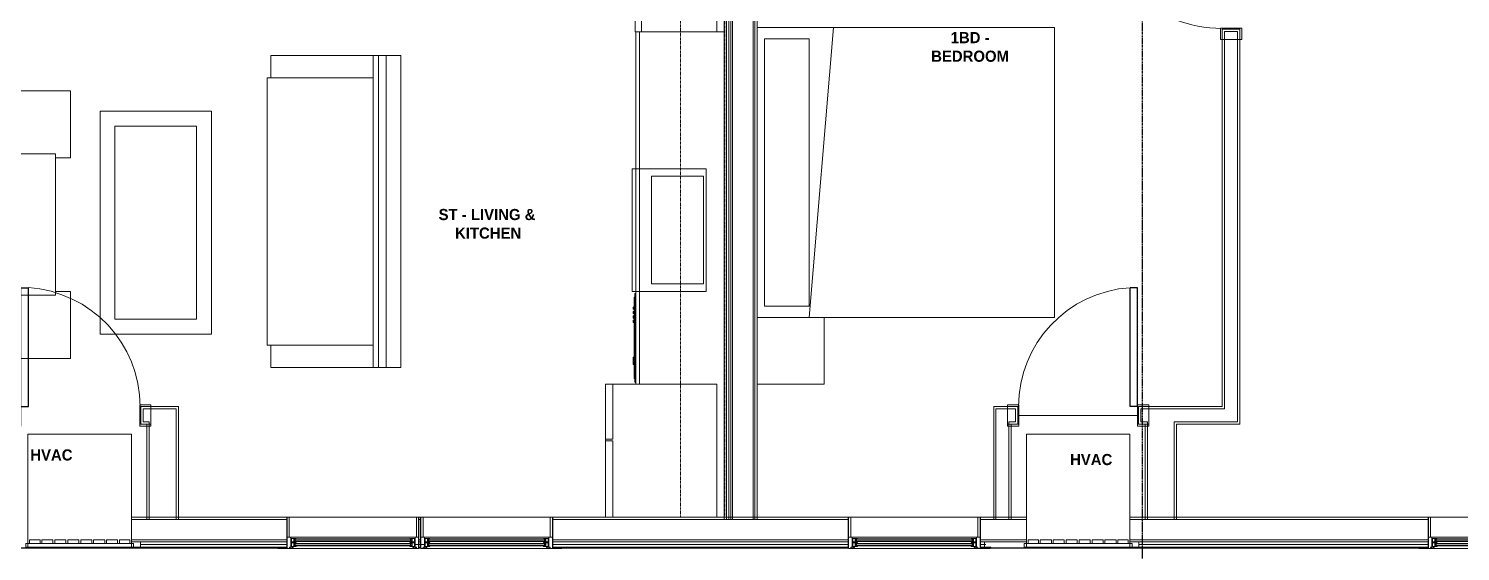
# Model space of a CAD drawing. Header units: inches. Extents: x -4093 to -1777, y 9773 to 12264.
# Drawn here: x -3127.2 to -2741.8, y 9979.8 to 10120.5 of the extents above; entities that cross this region are included whole.
import ezdxf

# ---------------------------------------------------------------- set-up
doc = ezdxf.new("R2010")
doc.units = ezdxf.units.IN
doc.header["$MEASUREMENT"] = 0
doc.linetypes.add('Dash', pattern=[0.25, 0.125, -0.125])
doc.linetypes.add('Grid Line 1_2_', pattern=[0.875, 0.5, -0.125, 0.125, -0.125])
for name, color, linetype, lineweight in [('0-1', 7, 'Continuous', 5), ('0-2', 7, 'Continuous', 9), ('A-AREA-IDEN', 2, 'Continuous', 9), ('A-DETL-GENF', 92, 'Continuous', 18), ('A-DETL-GENF-HDLN', 1, 'Dash', 9), ('A-DOOR-1', 7, 'Continuous', 9), ('A-DOOR-2', 10, 'Continuous', 30), ('A-FLOR-1', 7, 'Continuous', 9), ('A-GENM', 5, 'Continuous', 9), ('A-GLAZ', 151, 'Continuous', 18), ('A-GLAZ-1', 151, 'Continuous', 9), ('A-GLAZ-2', 151, 'Continuous', 30), ('A-WALL', 113, 'Continuous', 18), ('A-WALL-1', 7, 'Continuous', 9), ('A-WALL-2', 250, 'Continuous', 18), ('A-WALL-3', 113, 'Continuous', 9), ('I-FURN', 30, 'Continuous', 9), ('I-FURN-1', 7, 'Continuous', 9), ('I-WALL-1', 7, 'Continuous', 9), ('P-SANR-FIXT-1', 7, 'Continuous', 9), ('Q-CASE-1', 7, 'Continuous', 9), ('Q-CASE-HDLN-1', 7, 'Dash', 9), ('Q-SPCQ-1', 7, 'Continuous', 9), ('S-GRID-1', 1, 'Grid Line 1_2_', 30)]:
    doc.layers.add(name, color=color, linetype=linetype, lineweight=lineweight)
doc.styles.add('Century Gothic_B', font='GOTHICB.TTF', dxfattribs={"height": 3})

# ---------------------------------------------------------------- blocks, each defined once
blk = doc.blocks.new('SWING - SINGLE - FLUSH - SWING - FLUSH - 2-10 x 6-8 - PRIVACY-4346067-BACKGROUND - 2ND FLOOR')
at = {"layer": 'A-DOOR-1'}
for p, q in [((-17, 2.87), (-20, 2.87)), ((-20, 2.87), (-20, -2.38)), ((-17, -2.38), (-17, 2.87)), ((20, 2.87), (17, 2.87)), ((17, 2.87), (17, -2.38)), ((20, -2.38), (20, 2.87)), ((-20, -2.38), (-17, -2.38)), ((-17, -2.38), (-20, -2.38)), ((-20, -2.38), (-20, -2.88)), ((-20, -2.88), (-17, -2.88)), ((-17, -2.88), (-17, -2.38)), ((17, -2.38), (20, -2.38)), ((20, -2.38), (17, -2.38)), ((17, -2.38), (17, -2.88)), ((17, -2.88), (20, -2.88)), ((20, -2.88), (20, -2.38))]:
    blk.add_line(p, q, dxfattribs=at)
blk.add_arc((17, 2.37), 34.07, 93.3657, 180, dxfattribs=at)
at = {"layer": 'A-DOOR-2'}
for p, q in [((15, 2.37), (15, 36.38)), ((17, 36.38), (15, 36.38)), ((17, 2.37), (17, 36.38)), ((17, 2.37), (15, 2.37))]:
    blk.add_line(p, q, dxfattribs=at)
blk = doc.blocks.new('Bed-Standard - King 78_ x 80_-V6-BACKGROUND - 2ND FLOOR')
at = {"layer": 'I-FURN-1'}
for p, q in [((-28.31, 41.8), (49.69, 41.8)), ((-28.31, -38.2), (-28.31, 41.8)), ((49.69, 41.8), (49.69, -38.2)), ((49.69, -24.2), (-28.31, -17.63)), ((-25.31, -24.2), (46.69, -24.2)), ((-25.31, -36.2), (-25.31, -24.2)), ((46.69, -36.2), (46.69, -24.2)), ((-25.31, -36.2), (46.69, -36.2))]:
    blk.add_line(p, q, dxfattribs=at)
blk = doc.blocks.new('Table-Night Stand - 18_ x 18_ x 24_-V17-BACKGROUND - 2ND FLOOR')
at = {"layer": 'I-FURN-1'}
for p, q in [((0.15, 0), (18.15, 0)), ((18.15, 0), (18.15, -18))]:
    blk.add_line(p, q, dxfattribs=at)
blk = doc.blocks.new('SWING - SINGLE - FLUSH - SWING - 32_ x 80_ - WITH ACOUSTICAL SEAL-4346071-BACKGROUND - 2ND FLOOR')
at = {"layer": 'A-DOOR-1'}
for p, q in [((-16, 2.87), (-19, 2.87)), ((-19, 2.87), (-19, -2.38)), ((-16, -2.38), (-16, 2.87)), ((19, 2.87), (16, 2.87)), ((16, 2.87), (16, -2.38)), ((19, -2.38), (19, 2.87)), ((-19, -2.38), (-16, -2.38)), ((-16, -2.38), (-19, -2.38)), ((-19, -2.38), (-19, -2.88)), ((-19, -2.88), (-16, -2.88)), ((-16, -2.88), (-16, -2.38)), ((16, -2.38), (19, -2.38)), ((19, -2.38), (16, -2.38)), ((16, -2.38), (16, -2.88)), ((16, -2.88), (19, -2.88)), ((19, -2.88), (19, -2.38))]:
    blk.add_line(p, q, dxfattribs=at)
blk.add_arc((16, 2.37), 32.07, 93.5759, 180, dxfattribs=at)
at = {"layer": 'A-DOOR-2'}
for p, q in [((14, 2.37), (14, 34.38)), ((16, 34.38), (14, 34.38)), ((16, 2.37), (16, 34.38)), ((16, 2.37), (14, 2.37))]:
    blk.add_line(p, q, dxfattribs=at)
blk = doc.blocks.new('Entertainment_Center_14771 - Entertainment_Center_14771-1352616-BACKGROUND - 2ND FLOOR')
at = {"layer": 'I-FURN-1'}
for p, q in [((-36, 6.12), (-19, 6.12)), ((-36, 6), (-36, 6.12)), ((-19, 6), (-36, 6)), ((-19, 6), (-36, 6)), ((-36, 6), (-36, -10)), ((-19, 6.12), (19, 6.12)), ((-19, 6), (-19, 6.12)), ((19, 6), (-19, 6)), ((19, 6), (-19, 6)), ((-19, 6), (-19, -6)), ((19, 6.12), (36, 6.12)), ((19, 6.12), (19, 6)), ((36, 6), (19, 6)), ((19, -6), (19, 6)), ((36, 6), (19, 6)), ((36, 6), (36, 6.12)), ((36, -10), (36, 6)), ((-19, -6), (19, -6)), ((-18, -10), (-18, -6)), ((18, -6), (18, -10)), ((-36, -10), (-18, -10)), ((-35.34, -10), (-35.34, -10.03)), ((-35.34, -10.03), (-34.85, -10.03)), ((-34.85, -10.03), (-34.85, -10)), ((-19.66, -10), (-19.66, -10.03)), ((-19.66, -10.03), (-18.66, -10.03)), ((-18.66, -10.03), (-18.66, -10)), ((18, -10), (36, -10)), ((18.66, -10), (18.66, -10.03)), ((18.66, -10.03), (19.66, -10.03)), ((19.66, -10.03), (19.66, -10)), ((34.85, -10), (34.85, -10.03)), ((34.85, -10.03), (35.34, -10.03)), ((35.34, -10.03), (35.34, -10))]:
    blk.add_line(p, q, dxfattribs=at)
blk = doc.blocks.new('Couch-Both_Arms-Generic - 1-1352606-BACKGROUND - 2ND FLOOR')
at = {"layer": 'I-FURN'}
for p, q in [((-42, 13.5), (42, 13.5)), ((42, 13.5), (-42, 13.5)), ((-42, 13.5), (-42, 10)), ((42, 10), (42, 13.5)), ((-42, 11.5), (42, 11.5)), ((-42, 10), (-42, -17.5)), ((-42, 10), (42, 10)), ((-36, -17.5), (-36, 10)), ((36, 10), (36, -17.5)), ((42, -17.5), (42, 10)), ((-42, -17.5), (-36, -17.5)), ((-36, -17.5), (-36, -18.5)), ((-36, -18.5), (36, -18.5)), ((36, -18.5), (36, -17.5)), ((36, -17.5), (42, -17.5))]:
    blk.add_line(p, q, dxfattribs=at)
at = {"layer": 'I-FURN-1'}
for p, q in [((42, 17.5), (-42, 17.5)), ((-42, 17.5), (-42, 13.5)), ((42, 13.5), (42, 17.5))]:
    blk.add_line(p, q, dxfattribs=at)
blk = doc.blocks.new('Table-Coffee - one-1352608-BACKGROUND - 2ND FLOOR')
at = {"layer": 'I-FURN-1'}
for p, q in [((30.72, 18.75), (-29.28, 18.75)), ((-29.28, 18.75), (-29.28, -11.25)), ((30.72, -11.25), (30.72, 18.75)), ((-25.28, -7.25), (-25.28, 14.75)), ((-25.28, 14.75), (26.72, 14.75)), ((26.72, 14.75), (26.72, -7.25)), ((26.72, -7.25), (-25.28, -7.25)), ((-29.28, -11.25), (30.72, -11.25))]:
    blk.add_line(p, q, dxfattribs=at)
blk = doc.blocks.new('SWING - SINGLE - FLUSH - SWING - 32_ x 80_ - WITH ACOUSTICAL SEAL-4346081-BACKGROUND - 2ND FLOOR')
at = {"layer": 'A-DOOR-1'}
for p, q in [((-19, 2.37), (-19, 2.87)), ((-19, 2.87), (-16, 2.87)), ((-19, 2.37), (-16, 2.37)), ((-19, -2.88), (-19, 2.37)), ((-16, 2.37), (-19, 2.37)), ((-16, 2.87), (-16, 2.37)), ((-16, 2.37), (-16, -2.88)), ((16, 2.37), (16, 2.87)), ((16, 2.87), (19, 2.87)), ((16, 2.37), (19, 2.37)), ((16, -2.88), (16, 2.37)), ((19, 2.37), (16, 2.37)), ((19, 2.87), (19, 2.37)), ((19, 2.37), (19, -2.88)), ((-16, -2.88), (-19, -2.88)), ((19, -2.88), (16, -2.88))]:
    blk.add_line(p, q, dxfattribs=at)
blk.add_arc((16, -2.38), 32.07, 180, 266.4241, dxfattribs=at)
at = {"layer": 'A-DOOR-2'}
for p, q in [((14, -2.38), (14, -34.38)), ((16, -2.38), (14, -2.38)), ((16, -2.38), (16, -34.38)), ((16, -34.38), (14, -34.38))]:
    blk.add_line(p, q, dxfattribs=at)
blk = doc.blocks.new('OD_CW_Base Cabinet - OD_CW_Base Cabinet-V63-BACKGROUND - 2ND FLOOR')
at = {"layer": 'Q-CASE-1'}
for p, q in [((36.49, 0), (131.34, 0)), ((161.34, 0), (191.34, 0))]:
    blk.add_line(p, q, dxfattribs=at)
blk = doc.blocks.new('OD_CW_Upper Cabinet - OD_CW_Upper Cabinet-4366993-BACKGROUND - 2ND FLOOR')
at = {"layer": 'Q-CASE-HDLN-1'}
for p, q in [((0.74, -24), (0.74, -12)), ((0.74, -12), (191.34, -12)), ((191.34, -12), (191.34, -24)), ((191.34, -24), (0.74, -24))]:
    blk.add_line(p, q, dxfattribs=at)
blk = doc.blocks.new('Refrigerator_-_Side-by-Side_6047 - 36_ X 30_-345559-BACKGROUND - 2ND FLOOR')
at = {"layer": 'Q-SPCQ-1'}
for p, q in [((17.87, 14.42), (-17.88, 14.42)), ((-17.88, 14.42), (-17.88, -15.58)), ((17.87, -15.58), (17.87, 14.42)), ((-17.88, -13.58), (-3.13, -13.58)), ((-17.88, -13.58), (-17.88, -15.58)), ((-3.13, -15.58), (-3.13, -13.58)), ((-2.63, -13.58), (17.87, -13.58)), ((-2.63, -13.58), (-2.63, -15.58)), ((17.87, -15.58), (17.87, -13.58)), ((-17.88, -15.58), (17.87, -15.58)), ((-3.13, -15.58), (-17.88, -15.58)), ((17.87, -15.58), (-2.63, -15.58))]:
    blk.add_line(p, q, dxfattribs=at)
blk = doc.blocks.new('Stainless Steel Farmhous Kitchen Sink - Stainless Steel Farmhous Kitchen Sink-4315883-BACKGROUND - 2ND FLOOR')
at = {"layer": 'P-SANR-FIXT-1'}
for p, q in [((-33, 22.2), (-33, 2.25)), ((0, 22.2), (-33, 22.2)), ((0, 2.25), (0, 22.2)), ((-31, 3), (-31, 16.96)), ((-31, 16.96), (-2, 16.96)), ((-2, 16.96), (-2, 3)), ((-33, 2.25), (0, 2.25)), ((-2, 3), (-31, 3))]:
    blk.add_line(p, q, dxfattribs=at)
blk = doc.blocks.new('CTR - 1st Phase - Unit Layouts_rvt-1-BACKGROUND - 2ND FLOOR')
at = {"layer": 'A-FLOR-1'}
blk.add_line((-2860.67, 10016.44), (-2828.67, 10016.44), dxfattribs=at)
at = {"layer": 'A-WALL-1'}
for p, q in [((-2801.15, 10120.41), (-2805.9, 10120.41)), ((-2805.9, 10120.41), (-2805.9, 10018.82)), ((-2801.15, 10014.07), (-2801.15, 10120.41)), ((-3095.37, 10018.81), (-3097.06, 10018.81)), ((-3097.06, 10018.81), (-3097.06, 10014.06)), ((-2866.8, 10018.82), (-2867.42, 10018.82)), ((-2867.42, 10018.82), (-2867.42, 9988.44)), ((-2862.67, 10018.82), (-2866.8, 10018.82)), ((-2860.92, 10018.82), (-2862.67, 10018.82)), ((-2860.92, 10014.07), (-2860.92, 10018.82)), ((-2805.9, 10018.82), (-2828.42, 10018.82)), ((-2828.42, 10018.82), (-2828.42, 10014.07)), ((-3097.06, 10014.06), (-3095.37, 10014.06)), ((-2862.67, 9988.44), (-2862.67, 10014.07)), ((-2862.67, 10014.07), (-2860.92, 10014.07)), ((-2828.42, 10014.07), (-2826.67, 10014.07)), ((-2818.17, 10014.07), (-2805.9, 10014.07)), ((-2805.9, 10014.07), (-2801.77, 10014.07)), ((-2801.77, 10014.07), (-2801.15, 10014.07)), ((-2867.42, 9988.44), (-2862.67, 9988.44))]:
    blk.add_line(p, q, dxfattribs=at)
at = {"layer": 'A-WALL-2'}
for p, q in [((-2803.52, 10119.79), (-2805.27, 10119.79)), ((-2805.27, 10119.79), (-2805.27, 10018.19)), ((-2801.77, 10119.79), (-2803.52, 10119.79)), ((-2801.77, 10014.69), (-2801.77, 10119.79)), ((-3095.37, 10018.19), (-3096.44, 10018.19)), ((-3096.44, 10018.19), (-3096.44, 10016.44)), ((-3095.37, 10018.19), (-3094.75, 10018.19)), ((-3094.75, 10018.19), (-3087.5, 10018.19)), ((-3087.5, 10018.19), (-3087.5, 9988.44)), ((-2866.8, 10018.19), (-2866.8, 9988.44)), ((-2866.8, 10018.19), (-2863.3, 10018.19)), ((-2863.3, 10018.19), (-2862.67, 10018.19)), ((-2861.55, 10018.19), (-2862.67, 10018.19)), ((-2861.55, 10016.44), (-2861.55, 10018.19)), ((-2827.8, 10018.19), (-2827.8, 10016.44)), ((-2805.9, 10018.19), (-2827.8, 10018.19)), ((-2805.27, 10018.19), (-2805.9, 10018.19)), ((-3096.44, 10016.44), (-3096.44, 10014.69)), ((-3096.44, 10014.69), (-3095.37, 10014.69)), ((-3095.37, 10014.69), (-3094.75, 10014.69)), ((-3094.75, 10014.69), (-3094.75, 9988.44)), ((-2863.3, 10014.69), (-2863.3, 9988.44)), ((-2863.3, 10014.69), (-2862.67, 10014.69)), ((-2862.67, 10014.69), (-2861.55, 10014.69)), ((-2861.55, 10014.69), (-2861.55, 10016.44)), ((-2827.8, 10016.44), (-2827.8, 10014.69)), ((-2827.8, 10014.69), (-2826.05, 10014.69)), ((-2826.05, 10014.69), (-2826.05, 10014.07)), ((-2818.8, 10014.69), (-2805.9, 10014.69)), ((-2818.8, 10014.69), (-2818.8, 10014.07)), ((-2805.27, 10014.69), (-2805.9, 10014.69)), ((-2801.77, 10014.69), (-2805.27, 10014.69)), ((-2826.05, 10014.07), (-2826.05, 9988.44)), ((-2818.8, 10014.07), (-2818.8, 9988.44))]:
    blk.add_line(p, q, dxfattribs=at)
at = {"layer": 'I-WALL-1'}
for p, q in [((-3087.5, 10018.81), (-3095.37, 10018.81)), ((-3086.87, 10018.81), (-3087.5, 10018.81)), ((-3086.87, 9988.44), (-3086.87, 10018.81)), ((-3095.37, 10014.06), (-3095.37, 9988.44)), ((-2826.67, 10014.07), (-2826.67, 9988.44)), ((-2818.17, 9988.44), (-2818.17, 10014.07)), ((-3095.37, 9988.44), (-3086.87, 9988.44)), ((-2826.67, 9988.44), (-2818.17, 9988.44))]:
    blk.add_line(p, q, dxfattribs=at)
at = {"layer": 'Q-CASE-1'}
for p, q in [((-2963.77, 10024.81), (-2963.77, 10119.66)), ((-2962.77, 10024.81), (-2962.77, 10119.66)), ((-2962.77, 10119.66), (-2962.77, 10024.81))]:
    blk.add_line(p, q, dxfattribs=at)
at = {"layer": 'Q-SPCQ-1'}
for p, q in [((-2963.96, 10119.66), (-2963.96, 10149.66)), ((-2962.21, 10149.66), (-2962.21, 10119.66)), ((-2962.21, 10119.66), (-2962.21, 10149.66)), ((-2941.96, 10149.66), (-2941.96, 10119.66)), ((-2963.96, 10119.66), (-2962.21, 10119.66)), ((-2941.96, 10119.66), (-2962.21, 10119.66)), ((-2939.96, 10119.66), (-2941.96, 10119.66)), ((-2963.99, 10049.12), (-2963.99, 10048.24)), ((-2963.77, 10049.31), (-2963.79, 10049.31)), ((-2964.49, 10045.01), (-2964.49, 10045.6)), ((-2964.24, 10045.6), (-2964.49, 10045.6)), ((-2964.24, 10026.41), (-2964.24, 10048.22)), ((-2964.24, 10048.22), (-2963.99, 10048.22)), ((-2963.99, 10048.24), (-2963.99, 10025.51)), ((-2964.49, 10045.01), (-2964.24, 10045.01)), ((-2964.49, 10043.83), (-2964.49, 10044.42)), ((-2964.24, 10044.42), (-2964.49, 10044.42)), ((-2964.49, 10043.83), (-2964.24, 10043.83)), ((-2964.49, 10042.65), (-2964.49, 10043.24)), ((-2964.24, 10043.24), (-2964.49, 10043.24)), ((-2964.49, 10042.65), (-2964.24, 10042.65)), ((-2964.49, 10041.46), (-2964.49, 10042.05)), ((-2964.24, 10042.05), (-2964.49, 10042.05)), ((-2964.49, 10041.46), (-2964.24, 10041.46)), ((-2964.24, 10032.11), (-2964.49, 10032.11)), ((-2964.49, 10031.12), (-2964.49, 10032.11)), ((-2964.49, 10030.14), (-2964.49, 10031.12)), ((-2964.49, 10030.14), (-2964.24, 10030.14)), ((-2964.24, 10026.41), (-2963.99, 10026.41)), ((-2963.79, 10025.31), (-2963.77, 10025.31))]:
    blk.add_line(p, q, dxfattribs=at)
for centre, radius, start, end in [((-2963.79, 10049.12), 0.197, 90, 180), ((-2962.92, 10048.24), 1.07, 143.6564, 180), ((-2963.79, 10025.51), 0.197, 180, 270), ((-2963.79, 10025.51), 0.197, 195, 255)]:
    blk.add_arc(centre, radius, start, end, dxfattribs=at)
at = {"layer": '0-2'}
for name, p, rotation in [('OD_CW_Base Cabinet - OD_CW_Base Cabinet-V63-BACKGROUND - 2ND FLOOR', (-2963.77, 9988.33), 90.0000000000046), ('OD_CW_Upper Cabinet - OD_CW_Upper Cabinet-4366993-BACKGROUND - 2ND FLOOR', (-2963.77, 9988.33), 89.99999999998374), ('SWING - SINGLE - FLUSH - SWING - FLUSH - 2-10 x 6-8 - PRIVACY-4346067-BACKGROUND - 2ND FLOOR', (-2803.52, 10137.66), 90.00000000004793), ('Bed-Standard - King 78_ x 80_-V6-BACKGROUND - 2ND FLOOR', (-2892.88, 10092.51), 270.0000000000285), ('Couch-Both_Arms-Generic - 1-1352606-BACKGROUND - 2ND FLOOR', (-3044.5, 10071.31), 269.9999999999797), ('Entertainment_Center_14771 - Entertainment_Center_14771-1352616-BACKGROUND - 2ND FLOOR', (-3126, 10067.8), 89.99999999997372), ('Table-Coffee - one-1352608-BACKGROUND - 2ND FLOOR', (-3089.25, 10067.6), 89.9999999999835), ('Stainless Steel Farmhous Kitchen Sink - Stainless Steel Farmhous Kitchen Sink-4315883-BACKGROUND - 2ND FLOOR', (-2942.55, 10082.81), 89.9999999999998), ('SWING - SINGLE - FLUSH - SWING - 32_ x 80_ - WITH ACOUSTICAL SEAL-4346081-BACKGROUND - 2ND FLOOR', (-3113.31, 10016.44), 180), ('Table-Night Stand - 18_ x 18_ x 24_-V17-BACKGROUND - 2ND FLOOR', (-2913.09, 10042.97), 270.0000000000285), ('Refrigerator_-_Side-by-Side_6047 - 36_ X 30_-345559-BACKGROUND - 2ND FLOOR', (-2956.38, 10006.94), 269.9999999999994)]:
    blk.add_blockref(name, p, dxfattribs=dict(at, rotation=rotation))
blk.add_blockref('SWING - SINGLE - FLUSH - SWING - 32_ x 80_ - WITH ACOUSTICAL SEAL-4346071-BACKGROUND - 2ND FLOOR', (-2844.67, 10016.44), dxfattribs=at)
blk = doc.blocks.new('CTR - 1st Phase - Common Walls_rvt-1-BACKGROUND - 2ND FLOOR')
at = {"layer": 'A-WALL-2'}
for p, q in [((-2939.34, 10373.41), (-2939.34, 9988.44)), ((-2938.71, 10373.41), (-2938.71, 9988.44)), ((-2938.21, 10373.41), (-2938.21, 9988.44)), ((-2937.71, 10373.41), (-2937.71, 9988.44)), ((-2932.21, 10373.41), (-2932.21, 9988.44)), ((-2931.71, 10373.41), (-2931.71, 9988.44))]:
    blk.add_line(p, q, dxfattribs=at)
at = {"layer": 'I-WALL-1'}
for p, q in [((-2939.96, 10334.66), (-2939.96, 9988.44)), ((-2931.09, 9988.44), (-2931.09, 10334.91)), ((-2939.96, 9988.44), (-2931.09, 9988.44))]:
    blk.add_line(p, q, dxfattribs=at)
blk = doc.blocks.new('CTR - 1st Phase - Structure_rvt-1-BACKGROUND - 2ND FLOOR')
at = {"layer": 'S-GRID-1'}
blk.add_line((-2827.32, 9772.61), (-2827.32, 12247.5), dxfattribs=at)
blk = doc.blocks.new('Window-Double_Hung-Marvin-Essential - 1-WIDE _TEMP LOWER_ ESDH3066-3454269-BACKGROUND - 2ND FLOOR')
at = {"layer": 'A-DETL-GENF'}
for p, q in [((-19.25, -3.23), (-19.25, -3.19)), ((-19.25, -3.19), (-17.9, -3.19)), ((-17.75, -3.23), (-19.25, -3.23)), ((-17.9, -3.19), (-17.9, -3.08)), ((-17.9, -3.08), (-17.75, -3.08)), ((-16.72, -1.19), (-17.75, -1.19)), ((-17.75, -4.28), (-17.75, -1.19)), ((-16.72, -3.77), (-16.72, -1.19)), ((-16.38, -3.77), (-16.72, -3.77)), ((-16.56, -1.53), (-15.34, -1.53)), ((-16.56, -1.53), (-16.56, -2.47)), ((-15.34, -2.47), (-16.56, -2.47)), ((-16.56, -2.75), (-15.34, -2.75)), ((-16.56, -2.75), (-16.56, -3.69)), ((-15.34, -3.69), (-16.56, -3.69)), ((-16.38, -3.87), (-16.38, -3.77)), ((-15.28, -1.65), (-15.94, -1.65)), ((-15.94, -1.65), (-15.94, -2.37)), ((-15.94, -2.37), (-15.28, -2.37)), ((-15.28, -2.87), (-15.94, -2.87)), ((-15.94, -2.87), (-15.94, -3.59)), ((-15.94, -3.59), (-15.28, -3.59)), ((15.84, -1.66), (-15.84, -1.66)), ((-15.84, -1.66), (-15.84, -2.35)), ((15.84, -1.79), (-15.84, -1.79)), ((15.84, -2.23), (-15.84, -2.23)), ((15.84, -2.35), (-15.84, -2.35)), ((15.84, -2.88), (-15.84, -2.88)), ((-15.84, -2.88), (-15.84, -3.57)), ((15.84, -3.01), (-15.84, -3.01)), ((15.84, -3.45), (-15.84, -3.45)), ((15.84, -3.57), (-15.84, -3.57)), ((-15.54, -1.79), (-15.54, -2.23)), ((-15.54, -3.01), (-15.54, -3.45)), ((-15.34, -1.53), (-15.28, -1.59)), ((-15.34, -2.47), (-15.28, -2.41)), ((-15.34, -2.75), (-15.28, -2.81)), ((-15.34, -3.69), (-15.28, -3.63)), ((-15.28, -1.59), (-15.28, -1.65)), ((-15.28, -2.37), (-15.28, -2.41)), ((-15.28, -2.81), (-15.28, -2.87)), ((-15.28, -3.59), (-15.28, -3.63)), ((15.34, -1.53), (15.28, -1.59)), ((15.28, -1.59), (15.28, -1.65)), ((15.28, -1.65), (15.94, -1.65)), ((15.28, -2.37), (15.28, -2.41)), ((15.94, -2.37), (15.28, -2.37)), ((15.34, -2.47), (15.28, -2.41)), ((15.34, -2.75), (15.28, -2.81)), ((15.28, -2.81), (15.28, -2.87)), ((15.28, -2.87), (15.94, -2.87)), ((15.28, -3.59), (15.28, -3.63)), ((15.94, -3.59), (15.28, -3.59)), ((15.34, -3.69), (15.28, -3.63)), ((16.56, -1.53), (15.34, -1.53)), ((15.34, -2.47), (16.56, -2.47)), ((16.56, -2.75), (15.34, -2.75)), ((15.34, -3.69), (16.56, -3.69)), ((15.54, -1.79), (15.54, -2.23)), ((15.54, -3.01), (15.54, -3.45)), ((15.84, -1.66), (15.84, -2.35)), ((15.84, -2.88), (15.84, -3.57)), ((15.94, -1.65), (15.94, -2.37)), ((15.94, -2.87), (15.94, -3.59)), ((16.38, -3.87), (16.38, -3.77)), ((16.38, -3.77), (16.72, -3.77)), ((16.56, -1.53), (16.56, -2.47)), ((16.56, -2.75), (16.56, -3.69)), ((16.72, -3.77), (16.72, -1.19)), ((16.72, -1.19), (17.75, -1.19)), ((17.75, -4.28), (17.75, -1.19)), ((17.9, -3.08), (17.75, -3.08)), ((17.75, -3.23), (19.25, -3.23)), ((17.9, -3.19), (17.9, -3.08)), ((19.25, -3.19), (17.9, -3.19)), ((19.25, -3.23), (19.25, -3.19)), ((-17.75, -4.28), (-17.16, -4.28)), ((-17.08, -3.87), (-17.16, -4.28)), ((-17.08, -3.87), (-16.19, -3.87)), ((-16.85, -4.25), (-16.85, -3.87)), ((-16.3, -4.25), (-16.85, -4.25)), ((-16.18, -4.01), (-16.3, -4.01)), ((-16.3, -4.01), (-16.3, -4.25)), ((-16.19, -3.87), (-16.19, -3.97)), ((-16.19, -3.97), (-16.1, -3.97)), ((-16.18, -4.22), (-16.18, -4.01)), ((-16.18, -4.22), (-16.1, -4.22)), ((-16.1, -3.97), (-16.1, -4.22)), ((16.19, -3.97), (16.1, -3.97)), ((16.1, -3.97), (16.1, -4.22)), ((16.18, -4.22), (16.1, -4.22)), ((16.18, -4.22), (16.18, -4.01)), ((16.18, -4.01), (16.3, -4.01)), ((17.08, -3.87), (16.19, -3.87)), ((16.19, -3.87), (16.19, -3.97)), ((16.3, -4.01), (16.3, -4.25)), ((16.3, -4.25), (16.85, -4.25)), ((16.85, -4.25), (16.85, -3.87)), ((17.08, -3.87), (17.16, -4.28)), ((17.75, -4.28), (17.16, -4.28))]:
    blk.add_line(p, q, dxfattribs=at)
at = {"layer": 'A-DETL-GENF-HDLN'}
blk.add_line((16.1, -4.22), (-16.5, -4.22), dxfattribs=at)
at = {"layer": 'A-GLAZ'}
for p, q in [((-17.13, 4.19), (-17.75, 4.19)), ((-17.13, -1.16), (-17.13, 4.19)), ((17.12, 4.19), (17.75, 4.19)), ((17.12, 4.19), (17.12, -1.16))]:
    blk.add_line(p, q, dxfattribs=at)
at = {"layer": 'A-GLAZ-1'}
for p, q in [((-17.75, 4.19), (17.75, 4.19)), ((-17.75, -1.19), (17.75, -1.19)), ((17.75, -4.28), (-17.75, -4.28)), ((17.75, -4.19), (20.46, -4.19)), ((20.46, -4.25), (17.75, -4.25)), ((20.46, -4.19), (20.46, -4.25))]:
    blk.add_line(p, q, dxfattribs=at)
at = {"layer": 'A-GLAZ-2'}
for p, q in [((-17.75, -1.16), (-17.75, 4.19)), ((17.75, 4.19), (17.75, -1.16)), ((-17.75, -4.28), (-17.75, -1.19)), ((17.75, -1.19), (17.75, -4.28))]:
    blk.add_line(p, q, dxfattribs=at)
blk = doc.blocks.new('Window-Double_Hung-Marvin-Essential - 2-WIDE _TEMP ALL LOW_ ESDH3066-3454271-BACKGROUND - 2ND FLOOR')
at = {"layer": 'A-DETL-GENF'}
for p, q in [((-19.25, -3.23), (-19.25, -3.19)), ((-19.25, -3.19), (-17.9, -3.19)), ((-17.75, -3.23), (-19.25, -3.23)), ((-17.9, -3.19), (-17.9, -3.08)), ((-17.9, -3.08), (-17.75, -3.08)), ((-16.72, -1.19), (-17.75, -1.19)), ((-17.75, -4.28), (-17.75, -1.19)), ((-16.72, -3.77), (-16.72, -1.19)), ((-16.38, -3.77), (-16.72, -3.77)), ((-16.56, -1.53), (-15.34, -1.53)), ((-16.56, -1.53), (-16.56, -2.47)), ((-15.34, -2.47), (-16.56, -2.47)), ((-16.56, -2.75), (-15.34, -2.75)), ((-16.56, -2.75), (-16.56, -3.69)), ((-15.34, -3.69), (-16.56, -3.69)), ((-16.38, -3.87), (-16.38, -3.77)), ((-15.28, -1.65), (-15.94, -1.65)), ((-15.94, -1.65), (-15.94, -2.37)), ((-15.94, -2.37), (-15.28, -2.37)), ((-15.28, -2.87), (-15.94, -2.87)), ((-15.94, -2.87), (-15.94, -3.59)), ((-15.94, -3.59), (-15.28, -3.59)), ((15.84, -1.66), (-15.84, -1.66)), ((-15.84, -1.66), (-15.84, -2.35)), ((15.84, -1.79), (-15.84, -1.79)), ((15.84, -2.23), (-15.84, -2.23)), ((15.84, -2.35), (-15.84, -2.35)), ((15.84, -2.88), (-15.84, -2.88)), ((-15.84, -2.88), (-15.84, -3.57)), ((15.84, -3.01), (-15.84, -3.01)), ((15.84, -3.45), (-15.84, -3.45)), ((15.84, -3.57), (-15.84, -3.57)), ((-15.54, -1.79), (-15.54, -2.23)), ((-15.54, -3.01), (-15.54, -3.45)), ((-15.34, -1.53), (-15.28, -1.59)), ((-15.34, -2.47), (-15.28, -2.41)), ((-15.34, -2.75), (-15.28, -2.81)), ((-15.34, -3.69), (-15.28, -3.63)), ((-15.28, -1.59), (-15.28, -1.65)), ((-15.28, -2.37), (-15.28, -2.41)), ((-15.28, -2.81), (-15.28, -2.87)), ((-15.28, -3.59), (-15.28, -3.63)), ((15.34, -1.53), (15.28, -1.59)), ((15.28, -1.59), (15.28, -1.65)), ((15.28, -1.65), (15.94, -1.65)), ((15.28, -2.37), (15.28, -2.41)), ((15.94, -2.37), (15.28, -2.37)), ((15.34, -2.47), (15.28, -2.41)), ((15.34, -2.75), (15.28, -2.81)), ((15.28, -2.81), (15.28, -2.87)), ((15.28, -2.87), (15.94, -2.87)), ((15.28, -3.59), (15.28, -3.63)), ((15.94, -3.59), (15.28, -3.59)), ((15.34, -3.69), (15.28, -3.63)), ((16.56, -1.53), (15.34, -1.53)), ((15.34, -2.47), (16.56, -2.47)), ((16.56, -2.75), (15.34, -2.75)), ((15.34, -3.69), (16.56, -3.69)), ((15.54, -1.79), (15.54, -2.23)), ((15.54, -3.01), (15.54, -3.45)), ((15.84, -1.66), (15.84, -2.35)), ((15.84, -2.88), (15.84, -3.57)), ((15.94, -1.65), (15.94, -2.37)), ((15.94, -2.87), (15.94, -3.59)), ((16.38, -3.87), (16.38, -3.77)), ((16.38, -3.77), (16.72, -3.77)), ((16.56, -1.53), (16.56, -2.47)), ((16.56, -2.75), (16.56, -3.69)), ((16.72, -3.77), (16.72, -1.19)), ((16.72, -1.19), (17.75, -1.19)), ((17.75, -4.28), (17.75, -1.19)), ((17.9, -3.08), (17.75, -3.08)), ((17.75, -3.23), (19.25, -3.23)), ((17.9, -3.19), (17.9, -3.08)), ((19.25, -3.19), (17.9, -3.19)), ((19.25, -3.23), (19.25, -3.19)), ((-17.75, -4.28), (-17.16, -4.28)), ((-17.08, -3.87), (-17.16, -4.28)), ((-17.08, -3.87), (-16.19, -3.87)), ((-16.85, -4.25), (-16.85, -3.87)), ((-16.3, -4.25), (-16.85, -4.25)), ((-16.18, -4.01), (-16.3, -4.01)), ((-16.3, -4.01), (-16.3, -4.25)), ((-16.19, -3.87), (-16.19, -3.97)), ((-16.19, -3.97), (-16.1, -3.97)), ((-16.18, -4.22), (-16.18, -4.01)), ((-16.18, -4.22), (-16.1, -4.22)), ((-16.1, -3.97), (-16.1, -4.22)), ((16.19, -3.97), (16.1, -3.97)), ((16.1, -3.97), (16.1, -4.22)), ((16.18, -4.22), (16.1, -4.22)), ((16.18, -4.22), (16.18, -4.01)), ((16.18, -4.01), (16.3, -4.01)), ((17.08, -3.87), (16.19, -3.87)), ((16.19, -3.87), (16.19, -3.97)), ((16.3, -4.01), (16.3, -4.25)), ((16.3, -4.25), (16.85, -4.25)), ((16.85, -4.25), (16.85, -3.87)), ((17.08, -3.87), (17.16, -4.28)), ((17.75, -4.28), (17.16, -4.28))]:
    blk.add_line(p, q, dxfattribs=at)
at = {"layer": 'A-DETL-GENF-HDLN'}
blk.add_line((16.1, -4.22), (-16.5, -4.22), dxfattribs=at)
at = {"layer": 'A-GLAZ'}
for p, q in [((-17.13, 4.19), (-17.75, 4.19)), ((-17.13, -1.16), (-17.13, 4.19)), ((17.12, 4.19), (17.75, 4.19)), ((17.12, 4.19), (17.12, -1.16))]:
    blk.add_line(p, q, dxfattribs=at)
at = {"layer": 'A-GLAZ-1'}
for p, q in [((-17.75, 4.19), (17.75, 4.19)), ((-17.75, -1.19), (17.75, -1.19)), ((17.75, -4.28), (-17.75, -4.28)), ((17.75, -4.19), (20.21, -4.19)), ((20.21, -4.25), (17.75, -4.25)), ((20.21, -4.19), (20.21, -4.25))]:
    blk.add_line(p, q, dxfattribs=at)
at = {"layer": 'A-GLAZ-2'}
for p, q in [((-17.75, -1.16), (-17.75, 4.19)), ((17.75, 4.19), (17.75, -1.16)), ((-17.75, -4.28), (-17.75, -1.19)), ((17.75, -1.19), (17.75, -4.28))]:
    blk.add_line(p, q, dxfattribs=at)
blk = doc.blocks.new('V-Series_EWC4_SPVU_RFA_2015 - 2ND AND 3RD FLOOR-2226480-BACKGROUND - 2ND FLOOR')
at = {"layer": 'A-GENM'}
for p, q in [((-3859.97, 11740.34), (-3859.97, 11739.78)), ((-3858.97, 11740.34), (-3859.97, 11740.34)), ((-3859.97, 11739.78), (-3859.97, 11711.9)), ((-3858.97, 11739.78), (-3859.97, 11739.78)), ((-3859.97, 11739.78), (-3858.97, 11739.78)), ((-3858.97, 11739.78), (-3858.97, 11740.34)), ((-3858.97, 11711.9), (-3858.97, 11739.78)), ((-3829.54, 11739.78), (-3858.97, 11739.78)), ((-3858.97, 11739.78), (-3858.97, 11739.34)), ((-3858.97, 11739.34), (-3857.97, 11739.34)), ((-3857.97, 11739.34), (-3857.97, 11736.54)), ((-3829.54, 11711.9), (-3829.54, 11739.78)), ((-3857.97, 11736.54), (-3858.97, 11736.54)), ((-3858.97, 11736.54), (-3858.97, 11736.04)), ((-3858.97, 11736.04), (-3857.97, 11736.04)), ((-3857.97, 11736.04), (-3857.97, 11733.06)), ((-3857.97, 11733.06), (-3858.97, 11733.06)), ((-3858.97, 11733.06), (-3858.97, 11732.56)), ((-3858.97, 11732.56), (-3857.97, 11732.56)), ((-3857.97, 11732.56), (-3857.97, 11729.57)), ((-3857.97, 11729.57), (-3858.97, 11729.57)), ((-3858.97, 11729.57), (-3858.97, 11729.07)), ((-3858.97, 11729.07), (-3857.97, 11729.07)), ((-3857.97, 11726.09), (-3858.97, 11726.09)), ((-3858.97, 11726.09), (-3858.97, 11725.59)), ((-3857.97, 11729.07), (-3857.97, 11726.09)), ((-3858.97, 11725.59), (-3857.97, 11725.59)), ((-3857.97, 11722.61), (-3858.97, 11722.61)), ((-3858.97, 11722.61), (-3858.97, 11722.11)), ((-3858.97, 11722.11), (-3857.97, 11722.11)), ((-3857.97, 11725.59), (-3857.97, 11722.61)), ((-3857.97, 11722.11), (-3857.97, 11719.12)), ((-3857.97, 11719.12), (-3858.97, 11719.12)), ((-3858.97, 11719.12), (-3858.97, 11718.62)), ((-3858.97, 11718.62), (-3857.97, 11718.62)), ((-3857.97, 11718.62), (-3857.97, 11715.64)), ((-3857.97, 11715.64), (-3858.97, 11715.64)), ((-3858.97, 11715.64), (-3858.97, 11715.14)), ((-3858.97, 11715.14), (-3857.97, 11715.14)), ((-3857.97, 11715.14), (-3857.97, 11712.34)), ((-3859.97, 11711.9), (-3858.97, 11711.9)), ((-3859.97, 11711.9), (-3859.97, 11711.34)), ((-3858.97, 11711.9), (-3859.97, 11711.9)), ((-3859.97, 11711.34), (-3858.97, 11711.34)), ((-3857.97, 11712.34), (-3858.97, 11712.34)), ((-3858.97, 11712.34), (-3858.97, 11711.9)), ((-3858.97, 11711.34), (-3858.97, 11711.9)), ((-3858.97, 11711.9), (-3829.54, 11711.9))]:
    blk.add_line(p, q, dxfattribs=at)
blk = doc.blocks.new('Perforated Panel at Magic-Pak - hvac panel - 2nd floor 2-2702974-BACKGROUND - 2ND FLOOR')
at = {"layer": 'A-GLAZ-1'}
for p, q in [((19.01, 4.19), (-19.01, 4.19)), ((-19.01, 4.12), (19.01, 4.12))]:
    blk.add_line(p, q, dxfattribs=at)
blk = doc.blocks.new('Window-Double_Hung-Marvin-Essential - 2-WIDE _TEMP ALL LOW_ ESDH3066-3454268-BACKGROUND - 2ND FLOOR')
at = {"layer": 'A-DETL-GENF'}
for p, q in [((-17.75, 4.28), (-17.16, 4.28)), ((-17.75, 4.28), (-17.75, 1.19)), ((-17.08, 3.87), (-17.16, 4.28)), ((-17.08, 3.87), (-16.19, 3.87)), ((-16.85, 4.25), (-16.85, 3.87)), ((-16.3, 4.25), (-16.85, 4.25)), ((-16.38, 3.87), (-16.38, 3.77)), ((-16.3, 4.01), (-16.3, 4.25)), ((-16.18, 4.01), (-16.3, 4.01)), ((-16.19, 3.97), (-16.1, 3.97)), ((-16.19, 3.87), (-16.19, 3.97)), ((-16.18, 4.22), (-16.1, 4.22)), ((-16.18, 4.22), (-16.18, 4.01)), ((-16.1, 3.97), (-16.1, 4.22)), ((16.18, 4.22), (16.1, 4.22)), ((16.1, 3.97), (16.1, 4.22)), ((16.19, 3.97), (16.1, 3.97)), ((16.18, 4.22), (16.18, 4.01)), ((16.18, 4.01), (16.3, 4.01)), ((16.19, 3.87), (16.19, 3.97)), ((17.08, 3.87), (16.19, 3.87)), ((16.3, 4.01), (16.3, 4.25)), ((16.3, 4.25), (16.85, 4.25)), ((16.38, 3.87), (16.38, 3.77)), ((16.85, 4.25), (16.85, 3.87)), ((17.08, 3.87), (17.16, 4.28)), ((17.75, 4.28), (17.16, 4.28)), ((17.75, 4.28), (17.75, 1.19)), ((-19.25, 3.23), (-19.25, 3.19)), ((-17.75, 3.23), (-19.25, 3.23)), ((-19.25, 3.19), (-17.9, 3.19)), ((-17.9, 3.19), (-17.9, 3.08)), ((-17.9, 3.08), (-17.75, 3.08)), ((-16.72, 1.19), (-17.75, 1.19)), ((-16.38, 3.77), (-16.72, 3.77)), ((-16.72, 3.77), (-16.72, 1.19)), ((-15.34, 3.69), (-16.56, 3.69)), ((-16.56, 2.75), (-16.56, 3.69)), ((-16.56, 2.75), (-15.34, 2.75)), ((-15.34, 2.47), (-16.56, 2.47)), ((-16.56, 1.53), (-16.56, 2.47)), ((-16.56, 1.53), (-15.34, 1.53)), ((-15.94, 2.87), (-15.94, 3.59)), ((-15.94, 3.59), (-15.28, 3.59)), ((-15.28, 2.87), (-15.94, 2.87)), ((-15.94, 1.65), (-15.94, 2.37)), ((-15.94, 2.37), (-15.28, 2.37)), ((-15.28, 1.65), (-15.94, 1.65)), ((15.84, 3.57), (-15.84, 3.57)), ((-15.84, 2.88), (-15.84, 3.57)), ((15.84, 3.45), (-15.84, 3.45)), ((15.84, 3.01), (-15.84, 3.01)), ((15.84, 2.88), (-15.84, 2.88)), ((15.84, 2.35), (-15.84, 2.35)), ((-15.84, 1.66), (-15.84, 2.35)), ((15.84, 2.23), (-15.84, 2.23)), ((15.84, 1.79), (-15.84, 1.79)), ((15.84, 1.66), (-15.84, 1.66)), ((-15.54, 3.01), (-15.54, 3.45)), ((-15.54, 1.79), (-15.54, 2.23)), ((-15.34, 3.69), (-15.28, 3.63)), ((-15.34, 2.75), (-15.28, 2.81)), ((-15.34, 2.47), (-15.28, 2.41)), ((-15.34, 1.53), (-15.28, 1.59)), ((-15.28, 3.59), (-15.28, 3.63)), ((-15.28, 2.81), (-15.28, 2.87)), ((-15.28, 2.37), (-15.28, 2.41)), ((-15.28, 1.59), (-15.28, 1.65)), ((15.34, 3.69), (15.28, 3.63)), ((15.28, 3.59), (15.28, 3.63)), ((15.94, 3.59), (15.28, 3.59)), ((15.28, 2.81), (15.28, 2.87)), ((15.28, 2.87), (15.94, 2.87)), ((15.34, 2.75), (15.28, 2.81)), ((15.34, 2.47), (15.28, 2.41)), ((15.28, 2.37), (15.28, 2.41)), ((15.94, 2.37), (15.28, 2.37)), ((15.28, 1.59), (15.28, 1.65)), ((15.28, 1.65), (15.94, 1.65)), ((15.34, 1.53), (15.28, 1.59)), ((15.34, 3.69), (16.56, 3.69)), ((16.56, 2.75), (15.34, 2.75)), ((15.34, 2.47), (16.56, 2.47)), ((16.56, 1.53), (15.34, 1.53)), ((15.54, 3.01), (15.54, 3.45)), ((15.54, 1.79), (15.54, 2.23)), ((15.84, 2.88), (15.84, 3.57)), ((15.84, 1.66), (15.84, 2.35)), ((15.94, 2.87), (15.94, 3.59)), ((15.94, 1.65), (15.94, 2.37)), ((16.38, 3.77), (16.72, 3.77)), ((16.56, 2.75), (16.56, 3.69)), ((16.56, 1.53), (16.56, 2.47)), ((16.72, 3.77), (16.72, 1.19)), ((16.72, 1.19), (17.75, 1.19)), ((17.75, 3.23), (19.25, 3.23)), ((17.9, 3.08), (17.75, 3.08)), ((17.9, 3.19), (17.9, 3.08)), ((19.25, 3.19), (17.9, 3.19)), ((19.25, 3.23), (19.25, 3.19))]:
    blk.add_line(p, q, dxfattribs=at)
at = {"layer": 'A-DETL-GENF-HDLN'}
blk.add_line((16.1, 4.22), (-16.5, 4.22), dxfattribs=at)
at = {"layer": 'A-GLAZ'}
for p, q in [((-17.13, 1.16), (-17.13, -4.19)), ((17.12, -4.19), (17.12, 1.16)), ((-17.13, -4.19), (-17.75, -4.19)), ((17.12, -4.19), (17.75, -4.19))]:
    blk.add_line(p, q, dxfattribs=at)
at = {"layer": 'A-GLAZ-1'}
for p, q in [((17.75, 4.28), (-17.75, 4.28)), ((20.21, 4.25), (17.75, 4.25)), ((17.75, 4.19), (20.21, 4.19)), ((20.21, 4.19), (20.21, 4.25)), ((-17.75, 1.19), (17.75, 1.19)), ((-17.75, -4.19), (17.75, -4.19))]:
    blk.add_line(p, q, dxfattribs=at)
at = {"layer": 'A-GLAZ-2'}
for p, q in [((-17.75, 4.28), (-17.75, 1.19)), ((17.75, 1.19), (17.75, 4.28)), ((-17.75, 1.16), (-17.75, -4.19)), ((17.75, -4.19), (17.75, 1.16))]:
    blk.add_line(p, q, dxfattribs=at)

msp = doc.modelspace()

# ---------------------------------------------------------------- linework, layer by layer
at = {"layer": 'A-WALL'}
for p, q in [((-3057.68, 9988.44), (-3099.54, 9988.44)), ((-3021.67, 9988.44), (-3022.18, 9988.44)), ((-2906.54, 9988.44), (-2986.17, 9988.44)), ((-2858.61, 9988.44), (-2871.04, 9988.44)), ((-2750.48, 9988.44), (-2830.74, 9988.44)), ((-3057.68, 9982.94), (-3099.54, 9982.94)), ((-3057.68, 9982.44), (-3097.16, 9982.44)), ((-3057.68, 9981.69), (-3097.16, 9981.69)), ((-3057.68, 9980.94), (-3097.16, 9980.94)), ((-3021.67, 9982.94), (-3022.18, 9982.94)), ((-3021.67, 9982.44), (-3022.18, 9982.44)), ((-3021.67, 9981.69), (-3022.18, 9981.69)), ((-3021.67, 9980.94), (-3022.18, 9980.94)), ((-2906.54, 9982.94), (-2986.17, 9982.94)), ((-2906.54, 9982.44), (-2986.17, 9982.44)), ((-2906.54, 9981.69), (-2986.17, 9981.69)), ((-2906.54, 9980.94), (-2986.17, 9980.94)), ((-2858.61, 9982.94), (-2871.04, 9982.94)), ((-2869.89, 9982.44), (-2871.04, 9982.44)), ((-2869.89, 9981.69), (-2871.04, 9981.69)), ((-2869.89, 9980.94), (-2871.04, 9980.94)), ((-2750.48, 9982.94), (-2830.74, 9982.94)), ((-2750.48, 9982.44), (-2828.36, 9982.44)), ((-2750.48, 9981.69), (-2828.36, 9981.69)), ((-2750.48, 9980.94), (-2828.36, 9980.94))]:
    msp.add_line(p, q, dxfattribs=at)
at = {"layer": 'A-WALL-3'}
for p, q in [((-3057.68, 9989.06), (-3099.54, 9989.06)), ((-3099.54, 9989.06), (-3099.54, 9982.44)), ((-3021.67, 9989.06), (-3022.18, 9989.06)), ((-2971.96, 9989.06), (-2986.17, 9989.06)), ((-2906.54, 9989.06), (-2941.96, 9989.06)), ((-2858.61, 9989.06), (-2871.04, 9989.06)), ((-2858.61, 9982.44), (-2858.61, 9989.06)), ((-2750.48, 9989.06), (-2830.74, 9989.06)), ((-2830.74, 9989.06), (-2830.74, 9982.44)), ((-3057.68, 9983.69), (-3057.68, 9983.72)), ((-3022.18, 9983.72), (-3022.18, 9983.69)), ((-3021.67, 9983.69), (-3021.67, 9983.72)), ((-2986.17, 9983.72), (-2986.17, 9983.69)), ((-2906.54, 9983.69), (-2906.54, 9983.72)), ((-2871.04, 9983.72), (-2871.04, 9983.69)), ((-2750.48, 9983.69), (-2750.48, 9983.72)), ((-3099.54, 9982.44), (-3097.16, 9982.44)), ((-3097.16, 9980.94), (-3098.91, 9980.94)), ((-3098.91, 9980.94), (-3098.91, 9980.69)), ((-3098.91, 9980.69), (-3060.14, 9980.69)), ((-3097.16, 9982.44), (-3097.16, 9980.94)), ((-3022.18, 9980.69), (-3021.67, 9980.69)), ((-2983.71, 9980.69), (-2906.54, 9980.69)), ((-2869.89, 9980.94), (-2869.89, 9982.44)), ((-2869.89, 9982.44), (-2858.61, 9982.44)), ((-2868.14, 9980.94), (-2869.89, 9980.94)), ((-2868.33, 9980.69), (-2868.14, 9980.69)), ((-2868.14, 9980.69), (-2868.14, 9980.94)), ((-2830.74, 9982.44), (-2828.36, 9982.44)), ((-2828.36, 9980.94), (-2830.11, 9980.94)), ((-2830.11, 9980.94), (-2830.11, 9980.69)), ((-2830.11, 9980.69), (-2752.94, 9980.69)), ((-2828.36, 9982.44), (-2828.36, 9980.94))]:
    msp.add_line(p, q, dxfattribs=at)

# ---------------------------------------------------------------- block references
at = {"layer": '0-1'}
for name in ['CTR - 1st Phase - Structure_rvt-1-BACKGROUND - 2ND FLOOR', 'CTR - 1st Phase - Unit Layouts_rvt-1-BACKGROUND - 2ND FLOOR', 'CTR - 1st Phase - Common Walls_rvt-1-BACKGROUND - 2ND FLOOR']:
    msp.add_blockref(name, (0, 0), dxfattribs=at)
at = {"layer": 'A-GENM', "rotation": 90.00000000000026}
for p in [(8612.37, 13840.91), (8881.17, 13840.91)]:
    msp.add_blockref('V-Series_EWC4_SPVU_RFA_2015 - 2ND AND 3RD FLOOR-2226480-BACKGROUND - 2ND FLOOR', p, dxfattribs=at)
at = {"layer": 'A-GLAZ-1', "rotation": 180}
for name, p in [('Window-Double_Hung-Marvin-Essential - 2-WIDE _TEMP ALL LOW_ ESDH3066-3454268-BACKGROUND - 2ND FLOOR', (-3039.93, 9984.88)), ('Window-Double_Hung-Marvin-Essential - 2-WIDE _TEMP ALL LOW_ ESDH3066-3454268-BACKGROUND - 2ND FLOOR', (-2732.73, 9984.88)), ('Perforated Panel at Magic-Pak - hvac panel - 2nd floor 2-2702974-BACKGROUND - 2ND FLOOR', (-3117.92, 9984.88)), ('Perforated Panel at Magic-Pak - hvac panel - 2nd floor 2-2702974-BACKGROUND - 2ND FLOOR', (-2849.12, 9984.88))]:
    msp.add_blockref(name, p, dxfattribs=at)
at = {"layer": 'A-GLAZ-1'}
for name, p in [('Window-Double_Hung-Marvin-Essential - 2-WIDE _TEMP ALL LOW_ ESDH3066-3454271-BACKGROUND - 2ND FLOOR', (-3003.92, 9984.88)), ('Window-Double_Hung-Marvin-Essential - 1-WIDE _TEMP LOWER_ ESDH3066-3454269-BACKGROUND - 2ND FLOOR', (-2888.79, 9984.88))]:
    msp.add_blockref(name, p, dxfattribs=at)

# ---------------------------------------------------------------- texts
at = {"layer": 'A-AREA-IDEN', "char_height": 3, "attachment_point": 1, "style": 'Century Gothic_B'}
for s, insert, width in [('1BD -', (-2879, 10119.62), 13.13), ('BEDROOM', (-2884.25, 10114.62), 25.755), ('ST - LIVING &', (-3016.86, 10072.01), 31.613), ('KITCHEN', (-3012.44, 10067.01), 20.907), ('HVAC', (-3126.79, 10007.3), 15.049), ('HVAC', (-2846.85, 10006.06), 15.049)]:
    msp.add_mtext(s, dxfattribs=dict(at, insert=insert, width=width))

doc.saveas('drawing.dxf')
